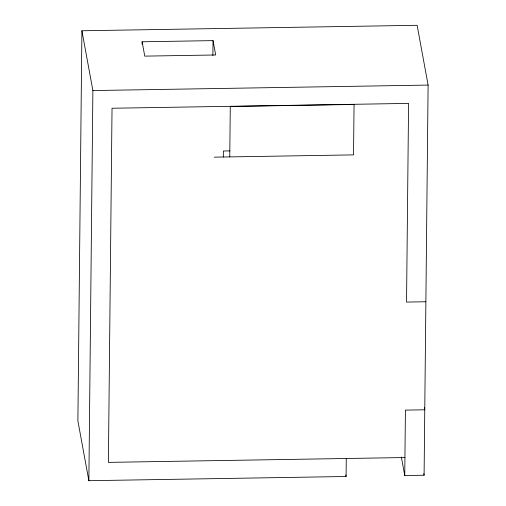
<?xml version="1.0" encoding="UTF-8"?>
<svg xmlns="http://www.w3.org/2000/svg" width="506" height="506" viewBox="0 0 506 506"><rect width="100%" height="100%" fill="white"/><g stroke="black" fill="none" stroke-linecap="round" stroke-linejoin="round"><path stroke-width="0.76" d="M401.353 457.032L404.749 475.545L424.091 475.229L428.108 85.078L417.134 25.3L81.909 30.771L77.892 420.922L88.866 480.7L346.085 476.5L346.275 458.493M88.866 480.7L92.883 90.555L81.909 30.771M142.097 44.13L142.123 41.783L213.039 40.625L215.67 54.971L144.754 56.128L142.123 41.783M212.881 55.502L213.039 40.625M223.317 157.005L223.374 151.003L229.825 150.902M229.762 156.904L230.281 106.481L354.055 104.464L353.536 154.88L214.291 157.157M404.749 475.545L405.426 410.119L424.762 409.803L424.344 407.494M92.883 90.555L428.108 85.078M425.875 301.759L406.539 302.076L408.582 103.401L112.035 108.246L108.392 462.376L404.939 457.538M423.807 473.673L424.091 475.229M345.8 474.957L346.085 476.5"/></g></svg>
